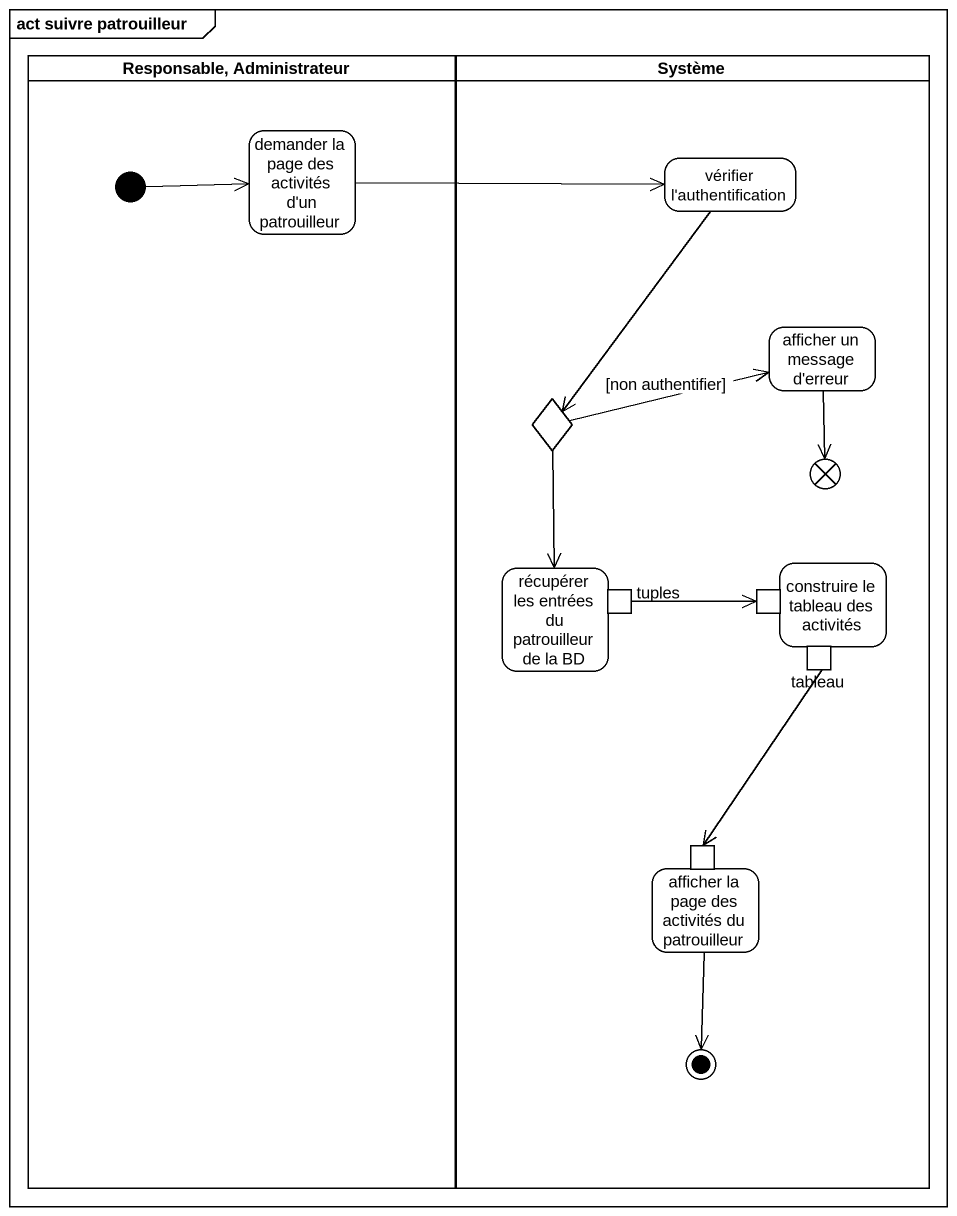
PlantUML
@startuml
mainframe act suivre patrouilleur
hide empty description
state "Responsable, Administrateur" as Responsable_Administrateur <<partition>> {
  state "demander la page des activités d'un patrouilleur" as demander_la_page_des #FFFFFF
  [*] -right-> demander_la_page_des
}
state Système <<partition>> {
  state "vérifier l'authentification" as vérifier_l_authentification #FFFFFF
  state "afficher un message d'erreur" as afficher_un_message_d_erreur #FFFFFF
  state choice1 <<choice>> #FFFFFF
  state flowfinal1 <<end>> #FFFFFF
  state "récupérer les entrées du patrouilleur de la BD" as récupérer_les_entrées_du #FFFFFF {
    state tuples <<outputPin>>
  }
  state "construire le tableau des activités" as construire_le_tableau_des #FFFFFF {
    state pin1 <<inputPin>>
    state tableau <<outputPin>>
  }
  state "afficher la page des activités du patrouilleur" as afficher_la_page_des #FFFFFF {
    state pin2 <<inputPin>>
  }
  afficher_la_page_des --> [*]
}
demander_la_page_des -right-> vérifier_l_authentification
vérifier_l_authentification --> choice1
afficher_un_message_d_erreur --> flowfinal1
choice1 -right-> afficher_un_message_d_erreur : [non authentifier]
choice1 --> récupérer_les_entrées_du
tuples -right-> pin1
tableau --> pin2
@enduml
